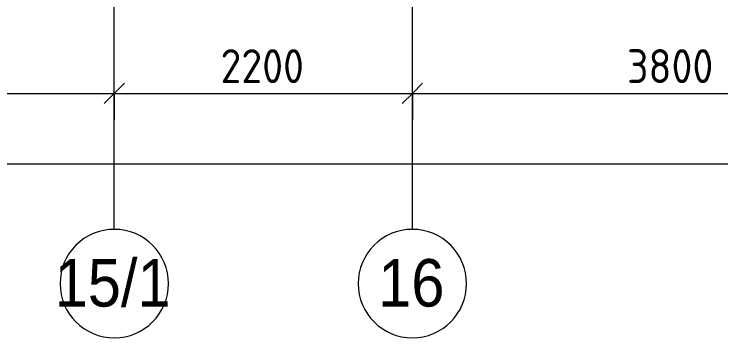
# Model space of a CAD drawing. Header units: millimetres. Extents: x 315 to 209858, y -8553 to 29000.
# Drawn here: x 23854 to 29069, y -2706 to -320 of the extents above; entities that cross this region are included whole.
import ezdxf

# ---------------------------------------------------------------- set-up
doc = ezdxf.new("R2010")
doc.units = ezdxf.units.MM
for name, color, linetype, lineweight in [('A-ANNO-DIMS', 7, 'Continuous', 9), ('A-ANNO-DIMS-100', 7, 'Continuous', 9), ('Оси', 7, 'Continuous', 9), ('Оси-1', 7, 'Continuous', 20)]:
    doc.layers.add(name, color=color, linetype=linetype, lineweight=lineweight)
doc.styles.add('Arial', font='arial.ttf', dxfattribs={"width": 0.9, "height": 350})
doc.styles.add('ISOCPEUR_2', font='isocpeur.ttf', dxfattribs={"width": 0.9, "height": 250})
doc.dimstyles.new('ISO-2_5_0_9К_БОЛЬШОЙ', dxfattribs={"dimscale": 304.8, "dimtxt": 248.995294, "dimasz": 0.492126, "dimexe": 0.393701, "dimexo": 0.984252, "dimgap": 0, "dimtad": 1, "dimdec": 0, "dimrnd": 10, "dimzin": 0, "dimdsep": 46, "dimtxsty": 'ISOCPEUR_2', "dimblk1": 'OBLIQUE', "dimblk2": 'OBLIQUE', "dimsah": 1, "dimcen": 0.09, "dimdle": 0.393701, "dimazin": 0, "dimtfac": 1, "dimtdec": 4, "dimtix": 1, "dimtmove": 0, "dimatfit": 3, "dimfxl": 1, "dimtvp": 1, "dimtolj": 1, "dimtzin": 0, "dimarcsym": 2})
doc.dimstyles.new('ISO-2_5_0_9К_БОЛЬШОЙ_округление', dxfattribs={"dimscale": 304.8, "dimtxt": 248.995294, "dimasz": 0.492126, "dimexe": 0.393701, "dimexo": 0, "dimgap": 0, "dimtad": 1, "dimdec": 0, "dimrnd": 10, "dimzin": 0, "dimdsep": 46, "dimtxsty": 'ISOCPEUR_2', "dimblk1": 'OBLIQUE', "dimblk2": 'OBLIQUE', "dimsah": 1, "dimcen": 0.09, "dimdle": 0.393701, "dimazin": 0, "dimtfac": 1, "dimtdec": 4, "dimtix": 1, "dimtmove": 0, "dimatfit": 3, "dimfxl": 1, "dimtvp": 1, "dimtolj": 1, "dimtzin": 0, "dimarcsym": 2})

# ---------------------------------------------------------------- blocks, each defined once
blk = doc.blocks.new('Ось сетки - D8-29747960-План устройствa полов 2 этажа в осях 12-23')
at = {"layer": 'Оси-1'}
for start, end in [(360, 180), (180, 360)]:
    blk.add_arc((0, 0), 4, start, end, dxfattribs=at)
blk = doc.blocks.new('DIMBLOCK20-План устройствa полов 2 этажа в осях 12-23')
at = {"layer": 'A-ANNO-DIMS-100'}
for p, q in [((22292.8, -1098.6), (22292.8, -784.6)), ((24592.8, -1098.6), (24592.8, -784.6)), ((22292.8, -904.6), (24592.8, -904.6)), ((22292.8, -904.6), (22292.8, -1098.6)), ((24592.8, -904.6), (24592.8, -1098.6))]:
    blk.add_line(p, q, dxfattribs=at)
at = {"layer": 'A-ANNO-DIMS-100', "lineweight": 20}
for p, q in [((22292.8, -904.6), (22367.8, -829.6)), ((24592.8, -904.6), (24667.8, -829.6)), ((22292.8, -904.6), (22217.8, -979.6)), ((24592.8, -904.6), (24517.8, -979.6))]:
    blk.add_line(p, q, dxfattribs=at)
at = {"layer": 'A-ANNO-DIMS-100', "color": 0, "insert": (23126.8, -578), "char_height": 250, "width": 758.478, "attachment_point": 1, "line_spacing_factor": 1.149209, "style": 'ISOCPEUR_2'}
blk.add_mtext('2300', dxfattribs=at)
blk = doc.blocks.new('_Oblique')
at = {"color": 0, "linetype": 'ByBlock', "lineweight": -2}
blk.add_line((-0.5, -0.5), (0.5, 0.5), dxfattribs=at)
blk = doc.blocks.new('DIMBLOCK21-План устройствa полов 2 этажа в осях 12-23')
at = {"layer": 'A-ANNO-DIMS-100'}
for p, q in [((24592.8, -1098.6), (24592.8, -784.6)), ((26792.8, -1098.6), (26792.8, -784.6)), ((24592.8, -904.6), (26792.8, -904.6)), ((24592.8, -904.6), (24592.8, -1098.6)), ((26792.8, -904.6), (26792.8, -1098.6))]:
    blk.add_line(p, q, dxfattribs=at)
at = {"layer": 'A-ANNO-DIMS-100', "lineweight": 20}
for p, q in [((24592.8, -904.6), (24667.8, -829.6)), ((26792.8, -904.6), (26867.8, -829.6)), ((24592.8, -904.6), (24517.8, -979.6)), ((26792.8, -904.6), (26717.8, -979.6))]:
    blk.add_line(p, q, dxfattribs=at)
at = {"layer": 'A-ANNO-DIMS-100', "color": 0, "insert": (25376.8, -578), "char_height": 250, "width": 758.478, "attachment_point": 1, "line_spacing_factor": 1.149209, "style": 'ISOCPEUR_2'}
blk.add_mtext('2200', dxfattribs=at)
blk = doc.blocks.new('DIMBLOCK22-План устройствa полов 2 этажа в осях 12-23')
at = {"layer": 'A-ANNO-DIMS-100'}
for p, q in [((26792.8, -1098.6), (26792.8, -784.6)), ((30592.8, -1098.6), (30592.8, -784.6)), ((26792.8, -904.6), (30592.8, -904.6)), ((26792.8, -904.6), (26792.8, -1098.6)), ((30592.8, -904.6), (30592.8, -1098.6))]:
    blk.add_line(p, q, dxfattribs=at)
at = {"layer": 'A-ANNO-DIMS-100', "lineweight": 20}
for p, q in [((26792.8, -904.6), (26867.8, -829.6)), ((30592.8, -904.6), (30667.8, -829.6)), ((26792.8, -904.6), (26717.8, -979.6)), ((30592.8, -904.6), (30517.8, -979.6))]:
    blk.add_line(p, q, dxfattribs=at)
at = {"layer": 'A-ANNO-DIMS-100', "color": 0, "insert": (28376.8, -578), "char_height": 250, "width": 758.478, "attachment_point": 1, "line_spacing_factor": 1.149209, "style": 'ISOCPEUR_2'}
blk.add_mtext('3800', dxfattribs=at)
blk = doc.blocks.new('DIMBLOCK57-План устройствa полов 2 этажа в осях 12-23')
at = {"layer": 'A-ANNO-DIMS-100'}
for p, q in [((8442.8, -1317.2), (8442.8, -1543.3)), ((8442.8, -1423.3), (8442.8, -1317.2)), ((54992.8, -1317.2), (54992.8, -1543.3)), ((54992.8, -1423.3), (54992.8, -1317.2)), ((8322.8, -1423.3), (55112.8, -1423.3))]:
    blk.add_line(p, q, dxfattribs=at)
at = {"layer": 'A-ANNO-DIMS-100', "lineweight": 20}
for p, q in [((8442.8, -1423.3), (8517.8, -1348.3)), ((54992.8, -1423.3), (55067.8, -1348.3)), ((8442.8, -1423.3), (8367.8, -1498.3)), ((54992.8, -1423.3), (54917.8, -1498.3))]:
    blk.add_line(p, q, dxfattribs=at)
at = {"layer": 'A-ANNO-DIMS-100', "color": 0, "insert": (31310.8, -1096.7), "char_height": 250, "width": 976.828, "attachment_point": 1, "line_spacing_factor": 1.149209, "style": 'ISOCPEUR_2'}
blk.add_mtext('46550', dxfattribs=at)

msp = doc.modelspace()

# ---------------------------------------------------------------- linework, layer by layer
at = {"layer": 'Оси'}
for p, q in [((24592.8, -1906.3), (24592.8, 593.7)), ((26792.8, -1906.3), (26792.8, 593.7))]:
    msp.add_line(p, q, dxfattribs=at)

# ---------------------------------------------------------------- block references
at = {"layer": 'Оси-1', "xscale": 99.99999999999993, "yscale": 99.99999999999993, "zscale": 99.99999999999993}
for p in [(24592.8, -2306.3), (26792.8, -2306.3)]:
    msp.add_blockref('Ось сетки - D8-29747960-План устройствa полов 2 этажа в осях 12-23', p, dxfattribs=at)

# ---------------------------------------------------------------- texts
at = {"layer": 'Оси', "char_height": 350, "attachment_point": 1, "style": 'Arial'}
for s, insert, width in [('15/1', (24152.6, -2125.6), 1060.633), ('16', (26540.2, -2125.6), 606.076)]:
    msp.add_mtext(s, dxfattribs=dict(at, insert=insert, width=width))

# ---------------------------------------------------------------- dimensions: what is measured, and where the dimension line sits
at = {"layer": 'A-ANNO-DIMS'}
for base, p1, p2, dimstyle, override, picture, middle in [((24592.8, -904.6), (22292.8, -798.6), (24592.8, -798.6), 'ISO-2_5_0_9К_БОЛЬШОЙ', {"dimpost": '<>', "dimfxl": 2300}, 'DIMBLOCK20-План устройствa полов 2 этажа в осях 12-23', (23442.8, -779.6)), ((26792.8, -904.6), (24592.8, -798.6), (26792.8, -798.6), 'ISO-2_5_0_9К_БОЛЬШОЙ', {"dimpost": '<>', "dimfxl": 2200}, 'DIMBLOCK21-План устройствa полов 2 этажа в осях 12-23', (25692.8, -779.6)), ((30592.8, -904.6), (26792.8, -798.6), (30592.8, -798.6), 'ISO-2_5_0_9К_БОЛЬШОЙ', {"dimpost": '<>', "dimfxl": 3800}, 'DIMBLOCK22-План устройствa полов 2 этажа в осях 12-23', (28692.8, -779.6)), ((54992.8, -1423.3), (8442.8, -1317.2), (54992.8, -1317.2), 'ISO-2_5_0_9К_БОЛЬШОЙ_округление', {"dimpost": '<>', "dimfxl": 46550}, 'DIMBLOCK57-План устройствa полов 2 этажа в осях 12-23', (31717.8, -1298.3))]:
    dim = msp.add_linear_dim(base=base, p1=p1, p2=p2, dimstyle=dimstyle, override=override, dxfattribs=at)
    dim.commit()
    dim.dimension.update_dxf_attribs({"geometry": picture, "text_midpoint": middle})

doc.saveas('drawing.dxf')
